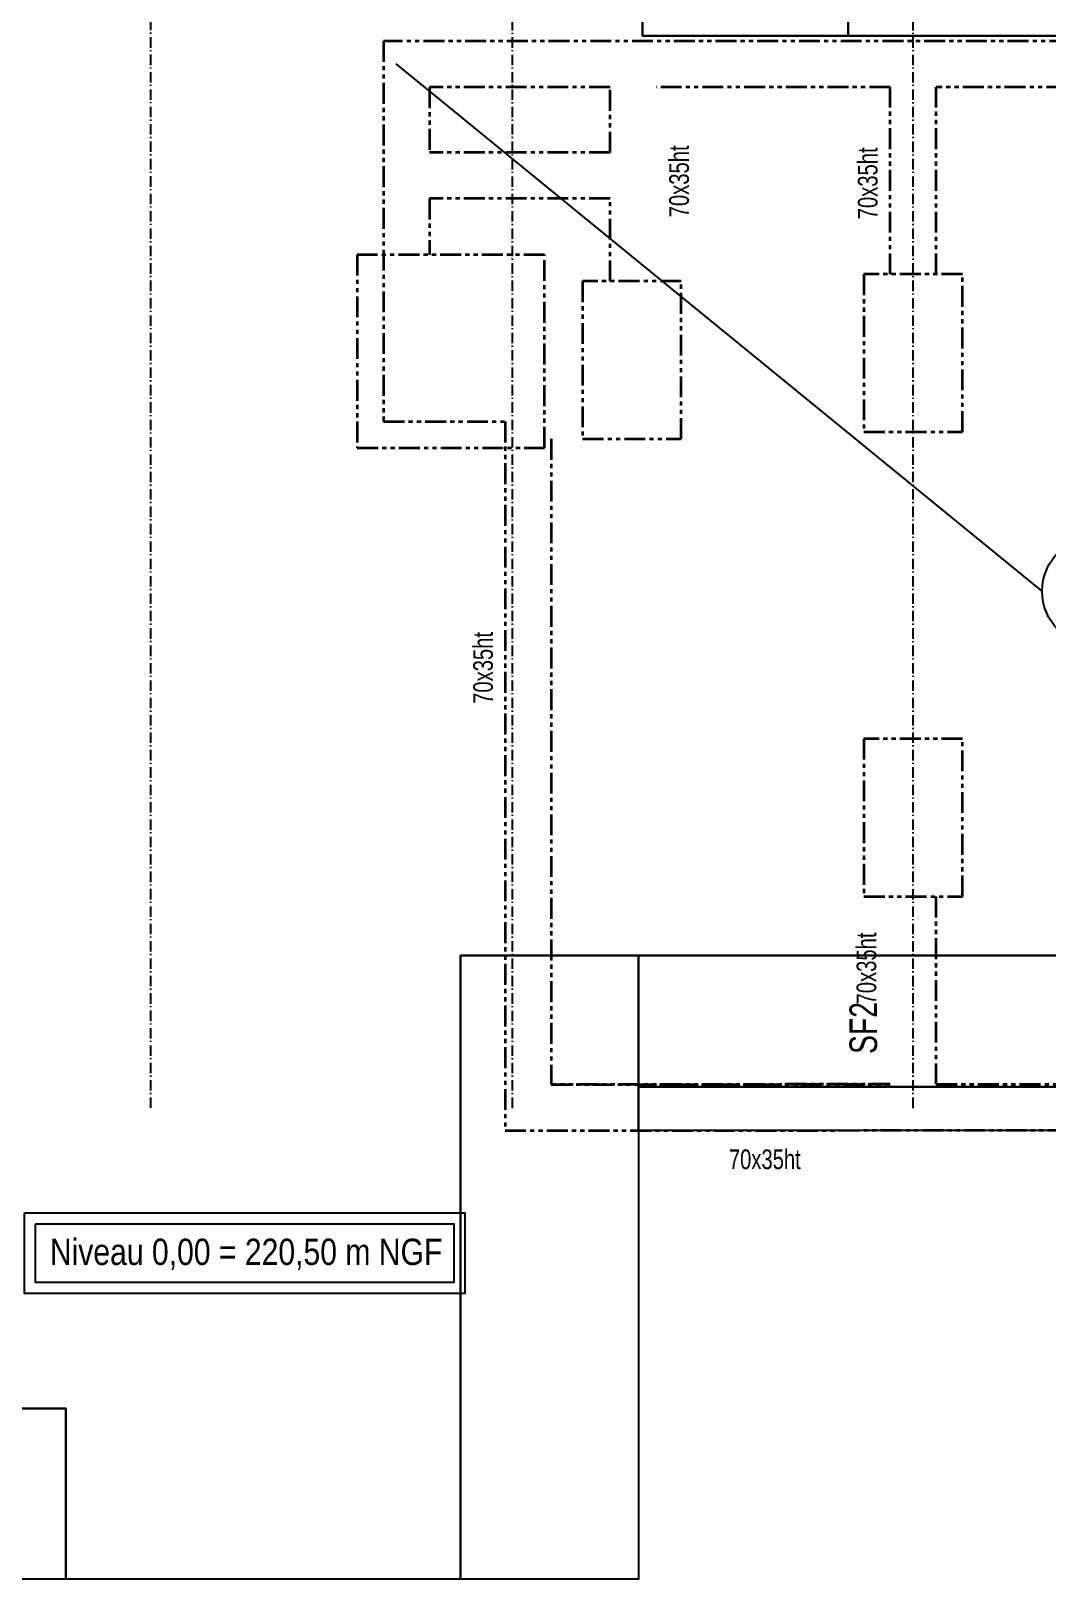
# Model space of a CAD drawing. Header units: centimetres. Extents: x 2452 to 16512, y -4226 to 6371.
# Drawn here: x 4278 to 5825, y 2568 to 4925 of the extents above; entities that cross this region are included whole.
import ezdxf

# ---------------------------------------------------------------- set-up
doc = ezdxf.new("R2010")
doc.units = ezdxf.units.CM
for name, pattern in [('INTERROMPU2', [9.525, 6.35, -3.175]), ('PHANTOM', [63.5, 31.75, -6.35, 6.35, -6.35, 6.35, -6.35]), ('Style de ligne -6', [1.04164, 0.625, -0.20828, 0.06943, -0.13893])]:
    doc.linetypes.add(name, pattern=pattern)
doc.layers.add('01_sem', color=252, linetype='INTERROMPU2', lineweight=35)
doc.layers.add('01_texte_repere', color=252, linetype='Continuous', lineweight=20)
for name, color, linetype in [('01_texte', 252, 'Continuous'), ('B Général', 252, 'Continuous'), ('prlm-BA', 30, 'Continuous'), ('prlm-MOD', 64, 'Continuous')]:
    doc.layers.add(name, color=color, linetype=linetype)
doc.layers.add('prlm-ZEROPLOT', color=254, linetype='Continuous', plot=False)
doc.styles.add('CEDREP', font='GILC____.TTF')
doc.styles.add('prlm-narrow', font='swissc.ttf', dxfattribs={"height": 10})

# ---------------------------------------------------------------- blocks, each defined once
blk = doc.blocks.new('A$C711F189D')
at = {"layer": '01_sem', "color": 0, "linetype": 'PHANTOM'}
for p, q in [((-4049.9, 1025.4), (-4049.9, 1125)), ((-3623.5, 840.1), (-3623.5, 1125)), ((-3553.5, 840.1), (-3553.5, 1125)), ((-4049.9, 1025.4), (-4324.5, 1025.4)), ((-4049.9, 955.4), (-4324.5, 955.4)), ((-4049.9, 829.4), (-4049.9, 955.4)), ((-3553.5, -392.9), (-3553.5, -107))]:
    blk.add_line(p, q, dxfattribs=at)
for points in [[(-2143, 1195), (-4394.5, 1195), (-4394.5, 615.9), (-4209.5, 615.9), (-4209.5, -463.1), (-3315.5, -462.9), (-3315.5, -463.1), (-3002.6, -463.1), (-3002.6, -463), (-2143, -463)], [(-4049.9, 1124.9), (-4324.5, 1124.9), (-4324.5, 1025.4)], [(-3623.5, 1124.9), (-3979.9, 1124.9)], [(-3036.6, 1124.9), (-3553.5, 1124.9)], [(-4324.5, 955.4), (-4324.5, 869.9)], [(-4139.5, 589.4), (-4139.5, 589.4), (-4139.5, -393.1), (-4139.5, -393.1), (-3623.5, -392.9), (-4139.5, -393.1), (-4139.5, -393.1), (-3623.5, -392.9)], [(-3553.5, -392.9), (-3036.6, -393), (-3036.6, -393), (-3036.6, -393), (-3036.6, -393), (-3036.6, -393)]]:
    blk.add_lwpolyline(points, dxfattribs=at)
for points in [[(-4149.5, 869.9), (-4434.5, 869.9), (-4434.5, 575.9), (-4149.5, 575.9)], [(-4091.5, 589.4), (-3941.5, 589.4), (-3941.5, 829.4), (-4091.5, 829.4)], [(-3663.5, 600.1), (-3513.5, 600.1), (-3513.5, 840.1), (-3663.5, 840.1)], [(-3663.5, -106.9), (-3513.5, -106.9), (-3513.5, 133.1), (-3663.5, 133.1)]]:
    blk.add_lwpolyline(points, close=True, dxfattribs=at)
at = {"layer": '01_texte', "color": 0}
blk.add_lwpolyline([(-3392.4, 357.7), (-4375.5, 1160.3)], dxfattribs=at)
blk.add_circle((-3309.7, 357.7), 82.7, dxfattribs=at)
at = {"layer": '01_texte_repere', "color": 0, "attachment_point": 8, "style": 'CEDREP'}
for s, insert, char_height, width, rotation in [('70x35ht ', (-3929.4, 981.5), 30, 164.804, 90.0002), ('70x35ht ', (-3642.3, 978.5), 30, 164.804, 90.0002), ('70x35ht ', (-4227.7, 240.9), 30, 164.804, 89.9997), ('70x35ht ', (-3644.3, -216.6), 30, 164.804, 90.0002), ('SF2 ', (-3642.9, -307.2), 42, 197.764, 90.0002), ('70x35ht ', (-3814.3, -522.5), 30, 164.804, 0.0002)]:
    blk.add_mtext(s, dxfattribs=dict(at, insert=insert, char_height=char_height, width=width, rotation=rotation))

msp = doc.modelspace()

# ---------------------------------------------------------------- linework, layer by layer
at = {"layer": 'B Général', "linetype": 'Style de ligne -6', "ltscale": 25.4}
for p, q in [((4460.95, 3285.43), (4460.95, 5820.43)), ((5010.96, 3285.39), (5010.96, 5820.39)), ((5620.96, 3285.39), (5620.96, 5820.39))]:
    msp.add_line(p, q, dxfattribs=at)
at = {"layer": 'prlm-MOD'}
for points in [[(4268.51, 3126.05), (4938.82, 3126.05), (4938.82, 3002.86), (4268.51, 3002.86)], [(4285.51, 3109.05), (4921.83, 3109.05), (4921.83, 3019.86), (4285.51, 3019.86)]]:
    msp.add_lwpolyline(points, close=True, dxfattribs=at)
at = {"layer": 'prlm-ZEROPLOT', "ltscale": 25}
msp.add_lwpolyline([(4222.02, 5430.97), (4330.11, 5466.39), (4438.77, 5491.38), (4557.24, 5507.73), (4624.23, 5512.38), (5209.04, 5512.38), (5209.04, 4917.39), (6215.89, 4917.39), (6215.89, 3517.39), (4931.96, 3517.39), (4931.96, 2568.4), (4331.44, 2568.4), (4331.44, 2828.23), (3662.92, 2828.23)], dxfattribs=at)
at = {"layer": 'prlm-ZEROPLOT'}
for points in [[(5209.04, 5512.38), (5409.04, 5512.38), (5409.04, 5117.41), (5521.96, 5117.41), (5521.96, 4917.39), (5209.04, 4917.39)], [(5521.96, 5117.41), (7810.48, 5117.41), (7810.48, 4893.39), (7638.48, 4893.39), (7638.48, 4917.39), (5521.96, 4917.39)], [(4931.96, 3517.39), (5203.04, 3517.39), (5203.04, 2568.4), (4931.96, 2568.4)], [(7638.48, 3317.64), (5203.04, 3317.64), (5203.04, 3517.39), (7638.48, 3517.39)], [(6199.95, 3251.39), (5203.04, 3251.39), (5203.04, 3317.39), (6199.95, 3317.39)], [(3662.92, 2828.23), (4331.44, 2828.23), (4331.44, 2568.4), (3662.92, 2568.4)]]:
    msp.add_lwpolyline(points, close=True, dxfattribs=at)

# ---------------------------------------------------------------- block references
at = {"layer": 'prlm-BA'}
msp.add_blockref('A$C711F189D', (9209.48, 3714.39), dxfattribs=at)

# ---------------------------------------------------------------- texts
at = {"layer": 'prlm-MOD', "insert": (4307.22, 3086.45), "char_height": 40, "attachment_point": 1, "style": 'prlm-narrow'}
msp.add_mtext_dynamic_manual_height_columns('Niveau 0,00 = 220,50 m NGF', width=614.6045, gutter_width=50, heights=[0], dxfattribs=at)

doc.saveas('drawing.dxf')
